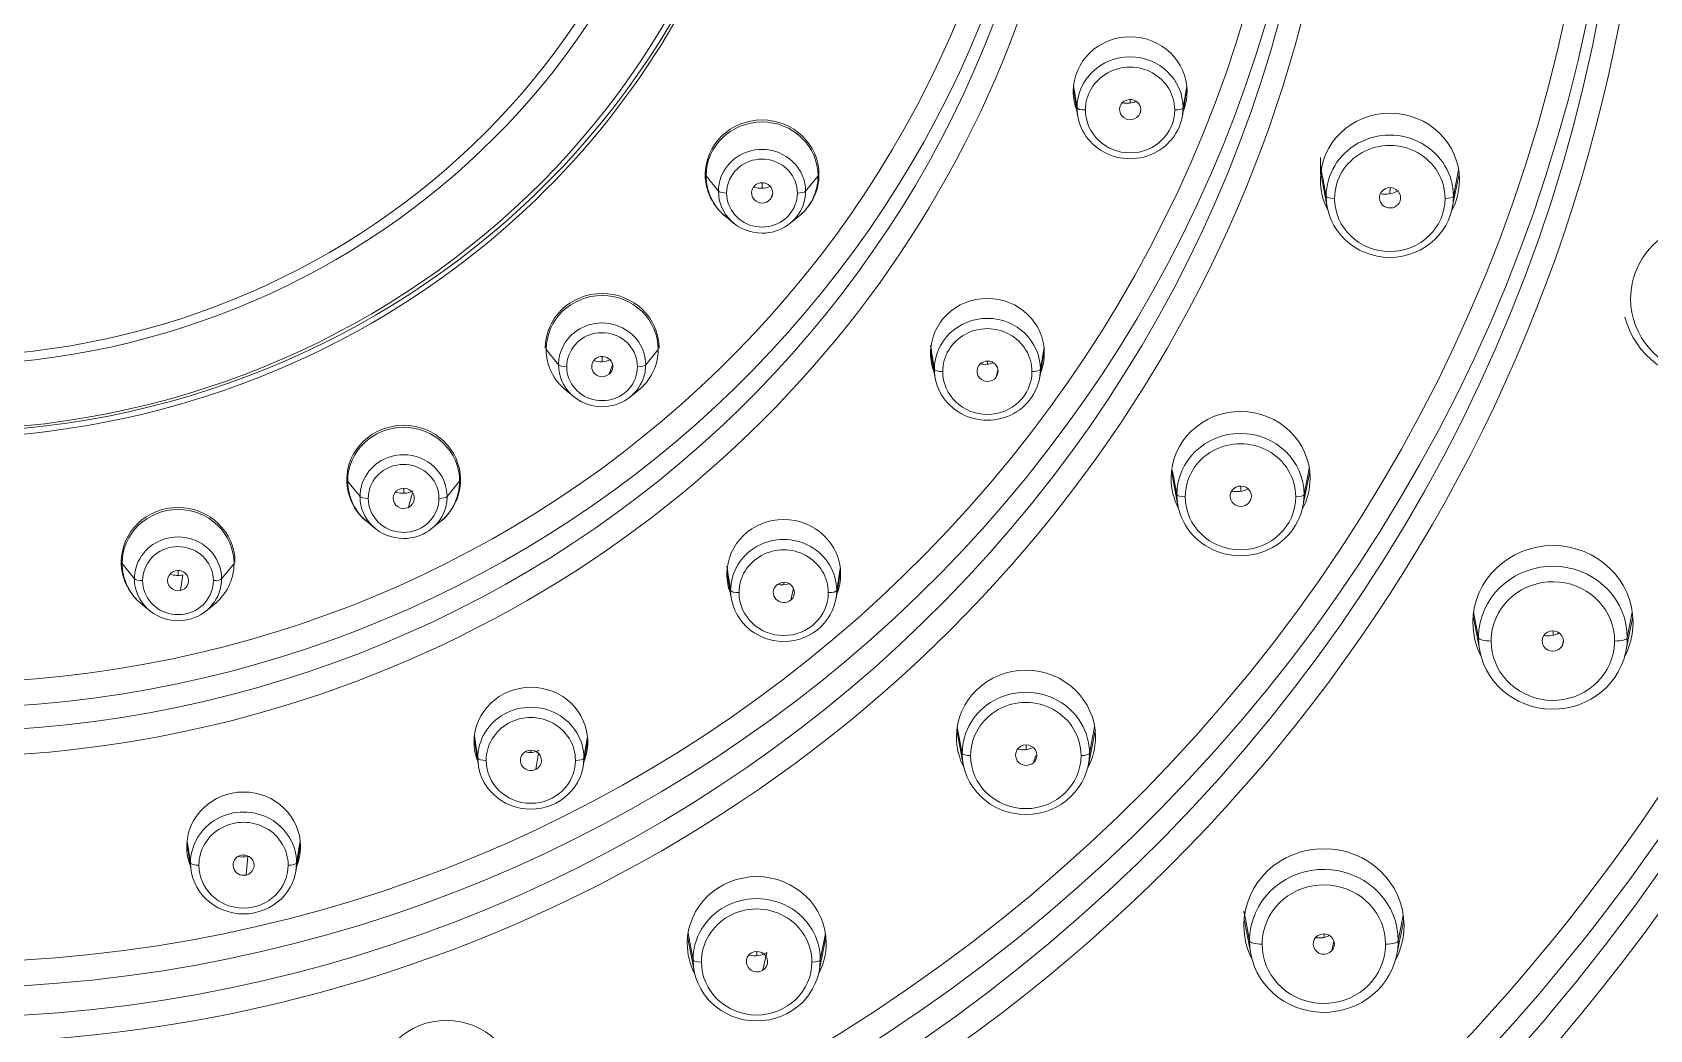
# Model space of a CAD drawing. Extents: x 12185 to 15344, y -91 to 2224.
# Drawn here: x 14150.09 to 14188.47, y 1134.63 to 1158.3 of the extents above; entities that cross this region are included whole.
import ezdxf

# ---------------------------------------------------------------- set-up
doc = ezdxf.new("R2010")
doc.units = 0
doc.header["$LTSCALE"] = 10
doc.header["$MEASUREMENT"] = 0
doc.layers.add('1', color=7, linetype='CONTINUOUS')

msp = doc.modelspace()

# ---------------------------------------------------------------- linework, layer by layer
at = {"layer": '1', "color": 7, "linetype": 'Continuous', "lineweight": 18}
for p, q in [((14174.793, 1156.98), (14174.894, 1156.333)), ((14177.381, 1156.321), (14177.488, 1156.968)), ((14176.39, 1156.436), (14176.376, 1156.384)), ((14180.663, 1154.963), (14180.817, 1154.152)), ((14183.785, 1154.138), (14183.947, 1154.948)), ((14166.552, 1153.92), (14166.739, 1153.768)), ((14168.062, 1153.762), (14168.251, 1153.912)), ((14171.406, 1150.771), (14171.507, 1150.123)), ((14173.994, 1150.112), (14174.101, 1150.758)), ((14162.756, 1149.799), (14162.944, 1149.647)), ((14164.267, 1149.641), (14164.456, 1149.791)), ((14177.119, 1147.882), (14177.273, 1147.07)), ((14180.242, 1147.057), (14180.403, 1147.867)), ((14158.046, 1146.671), (14158.233, 1146.52)), ((14159.556, 1146.513), (14159.745, 1146.663)), ((14166.572, 1145.522), (14166.673, 1144.874)), ((14169.16, 1144.863), (14169.268, 1145.509)), ((14152.693, 1144.719), (14152.88, 1144.567)), ((14154.204, 1144.561), (14154.392, 1144.711)), ((14184.281, 1144.447), (14184.436, 1143.627)), ((14187.906, 1143.611), (14188.068, 1144.429)), ((14160.572, 1141.538), (14160.673, 1140.891)), ((14163.16, 1140.879), (14163.268, 1141.526)), ((14172.026, 1141.737), (14172.18, 1140.925)), ((14175.148, 1140.912), (14175.309, 1141.722)), ((14153.755, 1139.051), (14153.856, 1138.404)), ((14156.343, 1138.392), (14156.45, 1139.039)), ((14178.846, 1137.25), (14179.001, 1136.43)), ((14182.471, 1136.414), (14182.634, 1137.232)), ((14165.637, 1136.837), (14165.791, 1136.025)), ((14168.76, 1136.011), (14168.921, 1136.821))]:
    msp.add_line(p, q, dxfattribs=at)
at = {"layer": '1', "color": 7, "linetype": 'Continuous', "lineweight": 13}
for p, q in [((14174.798, 1157.041), (14174.88, 1156.512)), ((14177.397, 1156.512), (14177.482, 1157.036)), ((14176.142, 1156.711), (14176.142, 1156.622)), ((14166.077, 1154.898), (14166.058, 1155.001)), ((14166.077, 1154.898), (14166.37, 1154.53)), ((14168.734, 1154.898), (14168.439, 1154.53)), ((14168.734, 1154.898), (14168.754, 1154.998)), ((14183.812, 1154.412), (14183.935, 1155.039)), ((14167.408, 1154.733), (14167.407, 1154.601)), ((14182.306, 1154.47), (14182.307, 1154.617)), ((14167.655, 1154.459), (14167.614, 1154.356)), ((14162.282, 1150.777), (14162.263, 1150.879)), ((14162.282, 1150.777), (14162.574, 1150.409)), ((14164.939, 1150.777), (14164.643, 1150.409)), ((14164.939, 1150.777), (14164.959, 1150.877)), ((14174.096, 1150.827), (14174.01, 1150.303)), ((14163.613, 1150.61), (14163.612, 1150.484)), ((14163.859, 1150.413), (14163.778, 1150.189)), ((14172.755, 1150.499), (14172.755, 1150.424)), ((14173.004, 1150.289), (14172.962, 1150.12)), ((14180.391, 1147.957), (14180.269, 1147.33)), ((14157.571, 1147.649), (14157.552, 1147.752)), ((14157.571, 1147.649), (14157.864, 1147.281)), ((14160.228, 1147.649), (14159.933, 1147.281)), ((14160.228, 1147.649), (14160.248, 1147.749)), ((14158.902, 1147.481), (14158.901, 1147.359)), ((14159.111, 1147.371), (14159.017, 1147.027)), ((14178.763, 1147.405), (14178.763, 1147.533)), ((14152.219, 1145.697), (14152.199, 1145.799)), ((14152.219, 1145.697), (14152.511, 1145.329)), ((14154.876, 1145.697), (14154.58, 1145.329)), ((14154.876, 1145.697), (14154.895, 1145.796)), ((14153.549, 1145.527), (14153.549, 1145.409)), ((14153.662, 1145.423), (14153.607, 1145.053)), ((14169.262, 1145.578), (14169.176, 1145.054)), ((14167.922, 1145.247), (14167.921, 1145.184)), ((14168.149, 1145.109), (14168.088, 1144.825)), ((14184.292, 1144.547), (14184.407, 1143.931)), ((14188.056, 1144.54), (14187.937, 1143.931)), ((14186.176, 1143.991), (14186.177, 1144.097)), ((14186.422, 1143.863), (14186.389, 1143.733)), ((14172.155, 1141.185), (14172.037, 1141.819)), ((14175.175, 1141.185), (14175.298, 1141.812)), ((14160.578, 1141.599), (14160.659, 1141.07)), ((14163.262, 1141.594), (14163.176, 1141.07)), ((14161.921, 1141.261), (14161.921, 1141.207)), ((14162.098, 1141.191), (14162.038, 1140.807)), ((14173.669, 1141.274), (14173.67, 1141.385)), ((14153.76, 1139.112), (14153.842, 1138.583)), ((14155.104, 1138.773), (14155.104, 1138.725)), ((14156.444, 1139.107), (14156.358, 1138.583)), ((14155.2, 1138.738), (14155.162, 1138.298)), ((14182.621, 1137.343), (14182.502, 1136.734)), ((14165.649, 1136.919), (14165.767, 1136.285)), ((14168.909, 1136.912), (14168.787, 1136.285)), ((14180.741, 1136.815), (14180.742, 1136.9)), ((14167.281, 1136.383), (14167.281, 1136.482)), ((14180.977, 1136.727), (14180.923, 1136.496))]:
    msp.add_line(p, q, dxfattribs=at)
at = {"layer": '1', "color": 7, "linetype": 'Continuous', "lineweight": 18}
for centre, major_axis, ratio, start_param, end_param in [((14147.84, 1164.676), (63.725, -0.283), 0.961683, 1.019372, 4.160314), ((14147.84, 1164.497), (-62.049, 0.276), 0.961673, 2.131967, 4.160639), ((14147.856, 1168.037), (-20, 0.092), 0.961631, 0.004793, 3.146385), ((14147.856, 1167.978), (-18.287, 0.084), 0.961631, 0.004793, 3.142027), ((14147.855, 1167.774), (-26.537, 0.122), 0.961631, 0.029403, 3.146385), ((14147.855, 1167.9), (20, -0.092), 0.961631, 3.146385, 6.287978), ((14147.855, 1167.9), (-19.8, 0.091), 0.961631, 0.004793, 3.146385), ((14147.855, 1167.9), (-17.988, 0.083), 0.961631, 0.004793, 3.142027), ((14147.853, 1167.34), (26.663, -0.123), 0.961631, 3.170996, 6.287978), ((14147.851, 1167.086), (-32.731, 0.151), 0.961631, 0.024751, 3.146385), ((14147.849, 1166.519), (32.869, -0.151), 0.961631, 3.166344, 6.287978), ((14147.848, 1166.263), (-39.931, 0.184), 0.961631, 0.021159, 3.146385), ((14147.845, 1165.696), (40.068, -0.185), 0.961631, 3.162751, 6.287978), ((14147.844, 1165.44), (-49.131, 0.226), 0.961631, 0.018098, 3.146385), ((14147.841, 1164.873), (49.268, -0.227), 0.961631, 3.159691, 6.287978), ((14176.14, 1156.899), (1.35, -0.006), 0.961631, 0.004793, 3.146385), ((14176.138, 1156.512), (-1.258, 0.006), 0.961631, 3.14664, 6.287723), ((14176.14, 1156.899), (1.35, -0.006), 0.961631, 3.146385, 3.506982), ((14176.14, 1156.899), (1.35, -0.006), 0.961631, 5.91781, 6.287978), ((14176.138, 1156.512), (-1.258, 0.006), 0.961631, 0.004792, 3.146385), ((14176.141, 1156.469), (-0.251, 0.002), 0.961182, 5.930926, 9.07252), ((14176.141, 1156.469), (-0.251, 0.002), 0.961182, 2.789334, 5.930926), ((14176.074, 1157.072), (-0.472, 0.005), 0.961182, 1.326921, 2.04566), ((14167.406, 1154.926), (1.35, -0.006), 0.961631, 0.004793, 3.146385), ((14167.406, 1154.898), (-1.328, 0.006), 0.961631, 4.717182, 6.287978), ((14167.406, 1154.898), (-1.328, 0.006), 0.961631, 3.146385, 4.717182), ((14182.304, 1154.798), (1.65, -0.008), 0.961631, 0.004793, 3.146385), ((14182.302, 1154.412), (-1.51, 0.007), 0.961631, 3.146385, 6.287978), ((14167.404, 1154.53), (-1.034, 0.005), 0.961631, 4.717182, 5.944012), ((14167.404, 1154.53), (-1.034, 0.005), 0.961631, 3.146385, 4.717182), ((14167.406, 1154.926), (1.35, -0.006), 0.961631, 3.146385, 4.026326), ((14167.406, 1154.898), (-1.328, 0.006), 0.961631, 0.004793, 0.876781), ((14167.404, 1154.53), (-1.034, 0.005), 0.961631, 5.944012, 6.287978), ((14167.406, 1154.898), (-1.328, 0.006), 0.961631, 2.2648, 3.146385), ((14167.406, 1154.926), (1.35, -0.006), 0.961631, 5.441466, 6.287978), ((14167.404, 1154.53), (-1.034, 0.005), 0.961631, 0.004793, 1.575589), ((14167.407, 1154.492), (-0.251, 0.002), 0.961577, 5.685934, 8.827527), ((14167.407, 1154.492), (-0.251, 0.002), 0.961577, 2.544342, 5.685934), ((14167.379, 1155.089), (-0.508, 0.003), 0.961577, 1.220896, 2.023181), ((14167.404, 1154.53), (-1.034, 0.005), 0.961631, 2.802419, 3.146385), ((14182.304, 1154.798), (1.65, -0.008), 0.961631, 3.146385, 3.614286), ((14182.306, 1154.375), (-0.252, 0.004), 0.960563, 2.820937, 5.96253), ((14182.203, 1154.987), (-0.548, 0.008), 0.960563, 1.353076, 2.139554), ((14182.304, 1154.798), (1.65, -0.008), 0.961631, 5.810505, 6.287978), ((14167.404, 1154.53), (-1.034, 0.005), 0.961631, 1.575589, 2.802419), ((14182.302, 1154.412), (-1.51, 0.007), 0.961631, 0.004793, 3.146385), ((14182.306, 1154.375), (-0.252, 0.004), 0.960563, 5.96253, 9.104122), ((14163.611, 1150.805), (1.35, -0.006), 0.961631, 0.004793, 3.146385), ((14163.611, 1150.777), (-1.328, 0.006), 0.961631, 4.717182, 6.287978), ((14163.611, 1150.777), (-1.328, 0.006), 0.961631, 3.146385, 4.717182), ((14172.753, 1150.689), (1.35, -0.006), 0.961631, 0.004793, 3.146385), ((14172.752, 1150.303), (-1.258, 0.006), 0.961631, 3.146385, 6.287961), ((14189.932, 1152.031), (-2.113, 0.01), 0.961631, 0.247677, 2.893929), ((14163.609, 1150.409), (-1.034, 0.005), 0.961631, 4.717182, 5.944012), ((14163.609, 1150.409), (-1.034, 0.005), 0.961631, 3.146385, 4.717182), ((14163.611, 1150.777), (-1.328, 0.006), 0.961631, 0.004793, 0.876781), ((14163.609, 1150.409), (-1.034, 0.005), 0.961631, 5.944012, 6.287978), ((14163.611, 1150.777), (-1.328, 0.006), 0.961631, 2.2648, 3.146385), ((14172.753, 1150.689), (1.35, -0.006), 0.961631, 3.146385, 3.506982), ((14172.753, 1150.689), (1.35, -0.006), 0.961631, 5.91781, 6.287978), ((14163.609, 1150.409), (-1.034, 0.005), 0.961631, 0.004793, 1.575589), ((14163.612, 1150.369), (-0.251, 0.002), 0.961647, 5.444333, 8.585926), ((14163.59, 1150.972), (-0.508, 0.003), 0.961647, 1.219283, 2.005172), ((14163.612, 1150.369), (-0.251, 0.002), 0.961647, 2.302741, 5.444333), ((14163.609, 1150.409), (-1.034, 0.005), 0.961631, 2.802419, 3.146385), ((14172.752, 1150.303), (-1.258, 0.006), 0.961631, 0.004776, 3.146385), ((14172.756, 1150.257), (-0.251, 0.003), 0.961412, 5.69139, 8.832984), ((14172.756, 1150.257), (-0.251, 0.003), 0.961412, 2.549799, 5.69139), ((14172.697, 1150.875), (-0.472, 0.006), 0.961412, 1.341806, 2.004191), ((14163.609, 1150.409), (-1.034, 0.005), 0.961631, 1.575589, 2.802419), ((14178.761, 1147.717), (1.65, -0.008), 0.961631, 0.004793, 3.146385), ((14158.9, 1147.677), (1.35, -0.006), 0.961631, 0.004793, 3.146385), ((14158.9, 1147.649), (-1.328, 0.006), 0.961631, 4.717182, 6.287978), ((14158.9, 1147.649), (-1.328, 0.006), 0.961631, 3.146385, 4.717182), ((14178.759, 1147.33), (-1.51, 0.007), 0.961631, 3.146385, 6.287961), ((14158.898, 1147.281), (-1.034, 0.005), 0.961631, 4.717182, 5.944012), ((14158.898, 1147.281), (-1.034, 0.005), 0.961631, 3.146385, 4.717182), ((14158.9, 1147.677), (1.35, -0.006), 0.961631, 3.146385, 3.998641), ((14158.9, 1147.649), (-1.328, 0.006), 0.961631, 0.004793, 0.876781), ((14158.898, 1147.281), (-1.034, 0.005), 0.961631, 5.944012, 6.287978), ((14158.9, 1147.649), (-1.328, 0.006), 0.961631, 2.2648, 3.146385), ((14158.9, 1147.677), (1.35, -0.006), 0.961631, 5.444215, 6.287978), ((14178.761, 1147.717), (1.65, -0.008), 0.961631, 3.146385, 3.614286), ((14178.761, 1147.717), (1.65, -0.008), 0.961631, 5.810505, 6.287978), ((14158.898, 1147.281), (-1.034, 0.005), 0.961631, 0.004793, 1.575589), ((14158.901, 1147.24), (-0.251, 0.002), 0.961714, 5.202281, 8.343874), ((14158.886, 1147.848), (-0.508, 0.003), 0.961714, 1.21339, 2.060687), ((14158.901, 1147.24), (-0.251, 0.002), 0.961714, 2.060688, 5.202281), ((14158.898, 1147.281), (-1.034, 0.005), 0.961631, 2.802419, 3.146385), ((14178.759, 1147.33), (-1.51, 0.007), 0.961631, 0.004775, 3.146385), ((14178.765, 1147.291), (-0.252, 0.005), 0.961016, 5.743157, 8.884749), ((14178.672, 1147.925), (-0.547, 0.011), 0.961016, 1.359061, 2.100281), ((14178.765, 1147.291), (-0.252, 0.005), 0.961016, 2.601563, 5.743157), ((14153.547, 1145.725), (1.35, -0.006), 0.961631, 0.004793, 3.146385), ((14153.547, 1145.697), (-1.328, 0.006), 0.961631, 4.717182, 6.287978), ((14153.547, 1145.697), (-1.328, 0.006), 0.961631, 3.146385, 4.717182), ((14158.898, 1147.281), (-1.034, 0.005), 0.961631, 1.575589, 2.802419), ((14167.92, 1145.44), (1.35, -0.006), 0.961631, 0.004793, 3.146385), ((14153.545, 1145.329), (-1.034, 0.005), 0.961631, 4.717182, 5.944012), ((14153.545, 1145.329), (-1.034, 0.005), 0.961631, 3.146385, 4.717182), ((14167.918, 1145.054), (-1.258, 0.006), 0.961631, 3.146385, 6.287981), ((14186.174, 1144.292), (1.9, -0.009), 0.961631, 0.004793, 3.146385), ((14153.547, 1145.725), (1.35, -0.006), 0.961631, 3.146385, 3.98362), ((14153.547, 1145.697), (-1.328, 0.006), 0.961631, 0.004793, 0.876781), ((14153.545, 1145.329), (-1.034, 0.005), 0.961631, 5.944012, 6.287978), ((14153.547, 1145.697), (-1.328, 0.006), 0.961631, 2.2648, 3.146385), ((14186.172, 1143.931), (-1.765, 0.008), 0.961631, 3.146385, 6.072827), ((14153.545, 1145.329), (-1.034, 0.005), 0.961631, 0.004793, 1.575589), ((14153.547, 1145.287), (-0.25, 0.001), 0.961762, 4.95985, 8.101443), ((14153.541, 1145.897), (-0.508, 0.003), 0.961762, 1.203437, 1.818256), ((14153.547, 1145.287), (-0.25, 0.001), 0.961762, 1.818258, 4.95985), ((14153.545, 1145.329), (-1.034, 0.005), 0.961631, 2.802419, 3.146385), ((14167.92, 1145.44), (1.35, -0.006), 0.961631, 3.146385, 3.506982), ((14167.92, 1145.44), (1.35, -0.006), 0.961631, 5.91781, 6.287978), ((14153.545, 1145.329), (-1.034, 0.005), 0.961631, 1.575589, 2.802419), ((14167.918, 1145.054), (-1.258, 0.006), 0.961631, 0.004795, 3.146385), ((14167.922, 1145.006), (-0.251, 0.003), 0.961692, 5.45021, 8.591801), ((14167.922, 1145.006), (-0.251, 0.003), 0.961692, 2.308616, 5.45021), ((14167.875, 1145.636), (-0.472, 0.006), 0.961692, 1.348514, 1.958963), ((14186.174, 1144.292), (1.9, -0.009), 0.961631, 3.146385, 3.603831), ((14186.172, 1143.931), (-1.765, 0.008), 0.961631, 6.072827, 6.287978), ((14186.17, 1143.854), (-0.252, 0.008), 0.960362, 2.649296, 5.790889), ((14186.174, 1144.292), (1.9, -0.009), 0.961631, 5.82096, 6.287978), ((14186.172, 1143.931), (-1.765, 0.008), 0.961631, 0.004793, 2.92981), ((14186.17, 1143.854), (-0.252, 0.008), 0.960362, 5.790889, 8.932482), ((14186.043, 1144.503), (-0.549, 0.017), 0.960362, 1.440471, 2.133191), ((14186.172, 1143.931), (-1.765, 0.008), 0.961631, 2.92981, 3.146385), ((14173.667, 1141.572), (1.65, -0.008), 0.961631, 0.004793, 3.146385), ((14161.92, 1141.456), (1.35, -0.006), 0.961631, 0.004793, 3.146385), ((14173.665, 1141.185), (-1.51, 0.007), 0.961631, 3.146385, 6.287978), ((14161.918, 1141.07), (-1.258, 0.006), 0.961631, 3.146385, 6.287978), ((14161.92, 1141.456), (1.35, -0.006), 0.961631, 3.146385, 3.506982), ((14161.92, 1141.456), (1.35, -0.006), 0.961631, 5.91781, 6.287978), ((14173.667, 1141.572), (1.65, -0.008), 0.961631, 3.146385, 3.614286), ((14173.667, 1141.572), (1.65, -0.008), 0.961631, 5.810505, 6.287978), ((14161.918, 1141.07), (-1.258, 0.006), 0.961631, 0.004793, 3.146385), ((14161.921, 1141.02), (-0.251, 0.003), 0.96196, 5.207224, 8.348815), ((14161.889, 1141.66), (-0.472, 0.005), 0.96196, 1.345467, 2.065628), ((14161.921, 1141.02), (-0.251, 0.003), 0.96196, 2.06563, 5.207224), ((14173.665, 1141.185), (-1.51, 0.007), 0.961631, 0.004793, 3.146385), ((14173.673, 1141.143), (-0.252, 0.006), 0.961593, 5.5208, 8.662392), ((14173.596, 1141.796), (-0.547, 0.012), 0.961593, 1.356027, 2.054099), ((14173.673, 1141.143), (-0.252, 0.006), 0.961593, 2.379206, 5.5208), ((14155.102, 1138.97), (1.35, -0.006), 0.961631, 0.004793, 3.146385), ((14155.1, 1138.583), (-1.258, 0.006), 0.961631, 3.146385, 6.287978), ((14155.102, 1138.97), (1.35, -0.006), 0.961631, 3.146385, 3.506982), ((14155.102, 1138.532), (-0.251, 0.002), 0.962152, 4.962692, 8.104284), ((14155.102, 1138.532), (-0.251, 0.002), 0.962152, 1.821098, 4.962692), ((14155.102, 1138.97), (1.35, -0.006), 0.961631, 5.91781, 6.287978), ((14180.739, 1137.095), (1.9, -0.009), 0.961631, 0.004793, 3.146385), ((14155.1, 1138.583), (-1.258, 0.006), 0.961631, 0.004793, 3.146385), ((14155.087, 1139.178), (-0.472, 0.004), 0.962152, 1.331696, 1.821096), ((14180.737, 1136.734), (-1.765, 0.008), 0.961631, 3.146385, 6.072824), ((14167.279, 1136.672), (1.65, -0.008), 0.961631, 0.004793, 3.146385), ((14167.277, 1136.285), (-1.51, 0.007), 0.961631, 3.146385, 6.287978), ((14180.739, 1137.095), (1.9, -0.009), 0.961631, 3.146385, 3.603782), ((14180.737, 1136.734), (-1.765, 0.008), 0.961631, 6.072824, 6.287978), ((14180.735, 1136.658), (-0.252, 0.009), 0.961284, 5.58627, 8.727863), ((14180.627, 1137.33), (-0.548, 0.02), 0.961284, 1.444031, 2.074853), ((14180.735, 1136.658), (-0.252, 0.009), 0.961284, 2.444677, 5.58627), ((14180.739, 1137.095), (1.9, -0.009), 0.961631, 5.82096, 6.287978), ((14167.279, 1136.672), (1.65, -0.008), 0.961631, 3.146385, 3.614286), ((14167.285, 1136.24), (-0.252, 0.005), 0.962183, 5.294916, 8.436508), ((14167.228, 1136.907), (-0.547, 0.012), 0.962183, 1.34279, 2.153322), ((14167.285, 1136.24), (-0.252, 0.005), 0.962183, 2.153323, 5.294916), ((14167.279, 1136.672), (1.65, -0.008), 0.961631, 5.810505, 6.287978), ((14180.737, 1136.734), (-1.765, 0.008), 0.961631, 0.004793, 2.929357), ((14180.737, 1136.734), (-1.765, 0.008), 0.961631, 2.929357, 3.146385), ((14167.277, 1136.285), (-1.51, 0.007), 0.961631, 0.004793, 3.146385), ((14159.916, 1133.261), (1.65, -0.008), 0.961631, 0.004793, 3.146385)]:
    msp.add_ellipse(centre, major_axis=major_axis, ratio=ratio, start_param=start_param, end_param=end_param, dxfattribs=at)
at = {"layer": '1', "color": 7, "linetype": 'Continuous', "lineweight": 13}
for centre, major_axis, ratio, start_param, end_param in [((14147.855, 1167.9), (-26.038, 0.12), 0.961631, 0.029403, 3.146385), ((14147.852, 1167.214), (32.232, -0.149), 0.961631, 3.166344, 6.287978), ((14147.852, 1167.214), (27.161, -0.125), 0.961631, 3.146385, 6.287978), ((14147.848, 1166.391), (39.432, -0.182), 0.961631, 3.162696, 6.287978), ((14147.848, 1166.391), (33.367, -0.154), 0.961631, 3.146385, 6.287978), ((14147.844, 1165.568), (48.632, -0.224), 0.961631, 3.159651, 6.287978), ((14147.844, 1165.568), (40.567, -0.187), 0.961631, 3.146385, 6.287978), ((14147.841, 1164.745), (49.767, -0.229), 0.961631, 3.146385, 6.287978), ((14176.138, 1156.46), (-1.059, 0.005), 0.961631, 3.146385, 6.287978), ((14175.08, 1156.515), (-0.2, 0), 0.274342, 0.042266, 1.569429), ((14176.138, 1156.46), (-1.059, 0.005), 0.961631, 0.004793, 3.146385), ((14177.197, 1156.515), (0.2, 0), 0.274342, 4.711022, 6.238185), ((14167.404, 1154.487), (-0.839, 0.004), 0.961631, 3.146385, 5.944012), ((14182.302, 1154.36), (-1.31, 0.006), 0.961631, 3.146385, 6.287978), ((14166.565, 1154.542), (0.2, 0), 0.274342, 3.356111, 4.711022), ((14167.404, 1154.487), (-0.839, 0.004), 0.961631, 5.944012, 6.287978), ((14167.404, 1154.487), (-0.839, 0.004), 0.961631, 0.004793, 2.802419), ((14167.404, 1154.487), (-0.839, 0.004), 0.961631, 2.802419, 3.146385), ((14168.243, 1154.542), (-0.2, 0), 0.274342, 1.569429, 2.92434), ((14180.992, 1154.414), (0.2, 0), 0.274342, 3.192585, 4.711022), ((14182.302, 1154.36), (-1.31, 0.006), 0.961631, 0.004793, 3.146385), ((14183.613, 1154.414), (-0.2, 0), 0.274342, 1.569429, 3.087865), ((14189.931, 1151.98), (-1.914, 0.009), 0.961631, 4.545643, 6.287978), ((14189.931, 1151.98), (-1.914, 0.009), 0.961631, 0.004793, 1.404051), ((14163.609, 1150.366), (-0.839, 0.004), 0.961631, 3.146385, 5.944012), ((14172.751, 1150.25), (-1.059, 0.005), 0.961631, 3.146385, 6.287978), ((14163.609, 1150.366), (-0.839, 0.004), 0.961631, 5.944012, 6.287978), ((14162.77, 1150.421), (0.2, 0), 0.274342, 3.356111, 4.711022), ((14163.609, 1150.366), (-0.839, 0.004), 0.961631, 0.004793, 2.802419), ((14163.609, 1150.366), (-0.839, 0.004), 0.961631, 2.802419, 3.146385), ((14164.448, 1150.421), (-0.2, 0), 0.274342, 1.569429, 2.92434), ((14171.693, 1150.305), (-0.2, 0), 0.274342, 0.042266, 1.569429), ((14173.81, 1150.305), (0.2, 0), 0.274342, 4.711022, 6.238185), ((14172.751, 1150.25), (-1.059, 0.005), 0.961631, 0.004793, 3.146385), ((14178.759, 1147.278), (-1.31, 0.006), 0.961631, 3.146385, 6.287978), ((14158.898, 1147.238), (-0.839, 0.004), 0.961631, 3.146385, 5.944012), ((14158.059, 1147.293), (0.2, 0), 0.274342, 3.356111, 4.711022), ((14158.898, 1147.238), (-0.839, 0.004), 0.961631, 5.944012, 6.287978), ((14158.898, 1147.238), (-0.839, 0.004), 0.961631, 0.004793, 2.802419), ((14158.898, 1147.238), (-0.839, 0.004), 0.961631, 2.802419, 3.146385), ((14159.737, 1147.293), (-0.2, 0), 0.274342, 1.569429, 2.92434), ((14177.449, 1147.333), (-0.2, 0), 0.274342, 0.050993, 1.569429), ((14178.759, 1147.278), (-1.31, 0.006), 0.961631, 0.004793, 3.146385), ((14180.069, 1147.333), (0.2, 0), 0.274342, 4.711022, 6.229458), ((14153.545, 1145.286), (-0.839, 0.004), 0.961631, 3.146385, 5.944012), ((14167.918, 1145.001), (-1.059, 0.005), 0.961631, 3.146385, 6.287978), ((14152.706, 1145.341), (0.2, 0), 0.274342, 3.356111, 4.711022), ((14153.545, 1145.286), (-0.839, 0.004), 0.961631, 5.944012, 6.287978), ((14153.545, 1145.286), (-0.839, 0.004), 0.961631, 0.004793, 2.802419), ((14153.545, 1145.286), (-0.839, 0.004), 0.961631, 2.802419, 3.146385), ((14154.385, 1145.341), (-0.2, 0), 0.274342, 1.569429, 2.92434), ((14186.172, 1143.853), (-1.465, 0.007), 0.961631, 3.146385, 6.072827), ((14166.859, 1145.056), (-0.2, 0), 0.274342, 0.042266, 1.569429), ((14167.918, 1145.001), (-1.059, 0.005), 0.961631, 0.004793, 3.146385), ((14168.976, 1145.056), (0.2, 0), 0.274342, 4.711022, 6.238185), ((14186.172, 1143.853), (-1.465, 0.007), 0.961631, 6.072827, 6.287978), ((14184.707, 1143.935), (-0.3, 0), 0.274342, 0.050993, 1.569429), ((14186.172, 1143.853), (-1.465, 0.007), 0.961631, 0.004793, 2.92981), ((14186.172, 1143.853), (-1.465, 0.007), 0.961631, 2.92981, 3.146385), ((14187.638, 1143.935), (0.3, 0), 0.274342, 4.711022, 6.229458), ((14173.665, 1141.133), (-1.31, 0.006), 0.961631, 3.146385, 6.287978), ((14161.917, 1141.018), (-1.059, 0.005), 0.961631, 3.146385, 6.287978), ((14160.859, 1141.072), (-0.2, 0), 0.274342, 0.042266, 1.569429), ((14162.976, 1141.072), (0.2, 0), 0.274342, 4.711022, 6.238185), ((14172.355, 1141.188), (0.2, 0), 0.274342, 3.192585, 4.711022), ((14173.665, 1141.133), (-1.31, 0.006), 0.961631, 0.004793, 3.146385), ((14174.975, 1141.188), (-0.2, 0), 0.274342, 1.569429, 3.087865), ((14161.917, 1141.018), (-1.059, 0.005), 0.961631, 0.004793, 3.146385), ((14155.1, 1138.531), (-1.059, 0.005), 0.961631, 3.146385, 6.287978), ((14154.042, 1138.586), (-0.2, 0), 0.274342, 0.042266, 1.569429), ((14155.1, 1138.531), (-1.059, 0.005), 0.961631, 0.004793, 3.146385), ((14156.159, 1138.586), (0.2, 0), 0.274342, 4.711022, 6.238185), ((14180.737, 1136.656), (-1.465, 0.007), 0.961631, 3.146385, 6.072824), ((14167.276, 1136.233), (-1.31, 0.006), 0.961631, 3.146385, 6.287978), ((14180.737, 1136.656), (-1.465, 0.007), 0.961631, 6.072824, 6.287978), ((14179.272, 1136.738), (-0.3, 0), 0.274342, 0.050993, 1.569429), ((14180.737, 1136.656), (-1.465, 0.007), 0.961631, 0.004793, 2.929357), ((14180.737, 1136.656), (-1.465, 0.007), 0.961631, 2.929357, 3.146385), ((14182.203, 1136.738), (0.3, 0), 0.274342, 4.711022, 6.229458), ((14165.967, 1136.287), (0.2, 0), 0.274342, 3.192585, 4.711022), ((14167.276, 1136.233), (-1.31, 0.006), 0.961631, 0.004793, 3.146385), ((14168.587, 1136.287), (-0.2, 0), 0.274342, 1.569429, 3.087865)]:
    msp.add_ellipse(centre, major_axis=major_axis, ratio=ratio, start_param=start_param, end_param=end_param, dxfattribs=at)
at = {"layer": '1', "color": 7, "linetype": 'Continuous', "lineweight": 18}
for points, knots in [([(14114.728, 1113.355), (14112.984, 1114.398), (14111.294, 1115.523), (14108.036, 1117.927), (14106.468, 1119.206), (14103.47, 1121.905), (14102.041, 1123.326), (14099.332, 1126.295), (14098.054, 1127.843), (14095.662, 1131.053), (14094.548, 1132.714), (14092.494, 1136.134), (14091.554, 1137.892), (14089.859, 1141.489), (14089.103, 1143.327), (14087.782, 1147.066), (14087.217, 1148.967), (14086.284, 1152.812), (14085.915, 1154.757), (14085.378, 1158.672), (14085.21, 1160.642), (14085.074, 1164.588), (14085.107, 1166.564), (14085.375, 1170.504), (14085.609, 1172.468), (14086.277, 1176.364), (14086.71, 1178.296), (14087.772, 1182.109), (14088.4, 1183.991), (14089.845, 1187.686), (14090.662, 1189.5), (14092.477, 1193.041), (14093.475, 1194.768), (14095.642, 1198.121), (14096.812, 1199.746), (14099.31, 1202.878), (14100.64, 1204.385), (14103.445, 1207.267), (14104.922, 1208.641), (14108.008, 1211.244), (14109.618, 1212.473), (14112.954, 1214.773), (14114.681, 1215.843), (14118.236, 1217.817), (14120.064, 1218.72), (14123.804, 1220.349), (14125.715, 1221.076), (14129.602, 1222.344), (14131.578, 1222.887), (14135.576, 1223.783), (14137.598, 1224.137), (14141.669, 1224.652), (14143.717, 1224.813), (14147.82, 1224.942), (14149.875, 1224.909), (14153.972, 1224.651), (14156.014, 1224.425), (14160.065, 1223.781), (14162.074, 1223.364), (14166.04, 1222.342), (14167.997, 1221.737), (14171.839, 1220.346), (14173.725, 1219.559), (14177.408, 1217.813), (14179.205, 1216.853), (14180.948, 1215.81)], [0, 0, 0, 0, 0.03125, 0.03125, 0.0625, 0.0625, 0.09375, 0.09375, 0.125, 0.125, 0.15625, 0.15625, 0.1875, 0.1875, 0.21875, 0.21875, 0.25, 0.25, 0.28125, 0.28125, 0.3125, 0.3125, 0.34375, 0.34375, 0.375, 0.375, 0.40625, 0.40625, 0.4375, 0.4375, 0.46875, 0.46875, 0.5, 0.5, 0.53125, 0.53125, 0.5625, 0.5625, 0.59375, 0.59375, 0.625, 0.625, 0.65625, 0.65625, 0.6875, 0.6875, 0.71875, 0.71875, 0.75, 0.75, 0.78125, 0.78125, 0.8125, 0.8125, 0.84375, 0.84375, 0.875, 0.875, 0.90625, 0.90625, 0.9375, 0.9375, 0.96875, 0.96875, 1, 1, 1, 1]), ([(14180.762, 1113.783), (14181.908, 1114.469), (14184.154, 1115.912), (14187.37, 1118.283), (14190.419, 1120.849), (14193.288, 1123.601), (14195.965, 1126.526), (14198.438, 1129.613), (14200.698, 1132.847), (14202.734, 1136.216), (14204.538, 1139.705), (14206.103, 1143.3), (14207.422, 1146.985), (14208.488, 1150.744), (14209.299, 1154.562), (14209.85, 1158.423), (14210.096, 1161.74), (14210.14, 1163.764), (14210.141, 1164.491)], [0, 0, 0, 0, 0.064269, 0.128539, 0.192808, 0.257078, 0.321347, 0.385617, 0.449886, 0.514155, 0.578425, 0.642694, 0.706964, 0.771233, 0.835502, 0.899772, 0.964041, 1, 1, 1, 1]), ([(14208.639, 1164.334), (14208.64, 1163.09), (14208.558, 1160.608), (14208.313, 1158.139), (14208.068, 1156.293), (14207.976, 1155.678), (14207.848, 1154.911), (14207.822, 1154.757), (14207.769, 1154.45), (14207.741, 1154.297), (14207.657, 1153.838), (14207.598, 1153.533), (14207.292, 1152.011), (14207.009, 1150.806), (14206.365, 1148.423), (14205.645, 1146.066), (14204.774, 1143.76), (14203.826, 1141.48), (14203.315, 1140.352), (14202.215, 1138.124), (14201.626, 1137.023), (14200.841, 1135.663), (14200.682, 1135.393), (14200.36, 1134.855), (14199.87, 1134.053), (14199.363, 1133.265), (14198.324, 1131.708), (14197.6, 1130.694), (14196.088, 1128.715), (14194.514, 1126.785), (14192.814, 1124.951), (14191.051, 1123.166), (14190.138, 1122.298), (14188.957, 1121.244), (14188.718, 1121.035), (14188.358, 1120.723), (14188.237, 1120.62), (14187.995, 1120.414), (14187.387, 1119.901), (14186.77, 1119.401), (14185.269, 1118.225), (14183.22, 1116.72), (14181.073, 1115.341), (14179.974, 1114.684)], [0, 0, 0, 0, 0.0625, 0.125, 0.125, 0.15625, 0.15625, 0.164062, 0.164062, 0.171875, 0.171875, 0.1875, 0.1875, 0.25, 0.25, 0.3125, 0.375, 0.375, 0.4375, 0.4375, 0.5, 0.5, 0.515625, 0.515625, 0.53125, 0.5625, 0.5625, 0.625, 0.625, 0.6875, 0.75, 0.75, 0.8125, 0.8125, 0.828125, 0.828125, 0.835937, 0.835937, 0.84375, 0.875, 0.875, 0.9375, 1, 1, 1, 1])]:
    msp.add_open_spline(points, degree=3, knots=knots, dxfattribs=at)
for points in [[(14182.133, 1112.273), (14183.296, 1112.97), (14185.576, 1114.434), (14188.845, 1116.833), (14191.949, 1119.428), (14194.876, 1122.206), (14197.613, 1125.157), (14200.151, 1128.268), (14202.479, 1131.529), (14204.588, 1134.924), (14206.468, 1138.441), (14208.114, 1142.066), (14209.517, 1145.784), (14210.672, 1149.579), (14211.575, 1153.438), (14212.223, 1157.344), (14212.611, 1161.281), (14212.74, 1165.235), (14212.608, 1169.188), (14212.216, 1173.126), (14211.565, 1177.032), (14210.659, 1180.89), (14209.5, 1184.686), (14208.094, 1188.403), (14206.445, 1192.027), (14204.562, 1195.544), (14202.45, 1198.939), (14200.12, 1202.199), (14197.579, 1205.31), (14194.839, 1208.26), (14191.91, 1211.037), (14188.804, 1213.631), (14185.534, 1216.03), (14183.253, 1217.494), (14182.089, 1218.19)], [(14180.948, 1215.81), (14182.074, 1215.137), (14184.282, 1213.722), (14187.447, 1211.402), (14190.453, 1208.894), (14193.287, 1206.208), (14195.939, 1203.354), (14198.398, 1200.345), (14200.654, 1197.192), (14202.697, 1193.908), (14204.52, 1190.506), (14206.116, 1187), (14207.477, 1183.404), (14208.598, 1179.732), (14209.476, 1175.999), (14210.105, 1172.221), (14210.485, 1168.411), (14210.612, 1164.587), (14210.488, 1160.762), (14210.112, 1156.952), (14209.485, 1153.174), (14208.611, 1149.441), (14207.493, 1145.769), (14206.135, 1142.172), (14204.542, 1138.666), (14202.722, 1135.264), (14200.681, 1131.979), (14198.428, 1128.826), (14195.972, 1125.816), (14193.322, 1122.962), (14190.49, 1120.275), (14187.486, 1117.766), (14184.322, 1115.445), (14182.116, 1114.03), (14180.99, 1113.357)], [(14180.657, 1155.333), (14180.656, 1155.202), (14180.655, 1155.071), (14180.655, 1154.94)], [(14178.998, 1147.223), (14178.991, 1147.202), (14178.985, 1147.182), (14178.978, 1147.162)]]:
    msp.add_open_spline(points, degree=3, dxfattribs=at)
at = {"layer": '1', "color": 7, "linetype": 'Continuous', "lineweight": 13}
for points in [[(14181.519, 1216.696), (14182.662, 1216.012), (14184.902, 1214.573), (14188.114, 1212.215), (14191.164, 1209.666), (14194.041, 1206.936), (14196.732, 1204.037), (14199.226, 1200.98), (14201.515, 1197.777), (14203.588, 1194.441), (14205.437, 1190.986), (14207.055, 1187.425), (14208.435, 1183.772), (14209.573, 1180.044), (14210.462, 1176.253), (14211.1, 1172.416), (14211.484, 1168.548), (14211.612, 1164.664), (14211.485, 1160.781), (14211.102, 1156.913), (14210.465, 1153.076), (14209.577, 1149.286), (14208.441, 1145.558), (14207.062, 1141.906), (14205.445, 1138.346), (14203.597, 1134.891), (14201.525, 1131.556), (14199.238, 1128.354), (14196.744, 1125.298), (14194.054, 1122.399), (14191.178, 1119.671), (14188.129, 1117.123), (14184.918, 1114.766), (14182.678, 1113.328), (14181.535, 1112.644)], [(14171.404, 1150.879), (14171.434, 1150.687), (14171.464, 1150.495), (14171.493, 1150.303)], [(14177.143, 1147.903), (14177.179, 1147.712), (14177.214, 1147.521), (14177.249, 1147.33)], [(14166.57, 1145.63), (14166.6, 1145.438), (14166.63, 1145.246), (14166.659, 1145.054)], [(14173.898, 1141.133), (14173.882, 1141.08), (14173.867, 1141.026), (14173.851, 1140.972)], [(14178.841, 1137.441), (14178.885, 1137.206), (14178.929, 1136.97), (14178.973, 1136.734)]]:
    msp.add_open_spline(points, degree=3, dxfattribs=at)
msp.add_rational_spline([(14204.14, 1164.746), (14204.152, 1133.031), (14180.84, 1110.605), (14147.861, 1110.605)], [1, 0.804736544391, 0.804736544391, 1], degree=3, dxfattribs=at)
for points, knots in [([(14180.792, 1154.412), (14180.759, 1154.59), (14180.714, 1154.835), (14180.668, 1155.079), (14180.656, 1155.145)], [0, 0, 0, 0, 0.731596, 1, 1, 1, 1]), ([(14167.519, 1136.461), (14167.503, 1136.39), (14167.469, 1136.248), (14167.436, 1136.106), (14167.419, 1136.035)], [0, 0, 0, 0, 0.499998, 1, 1, 1, 1])]:
    msp.add_open_spline(points, degree=3, knots=knots, dxfattribs=at)

doc.saveas('drawing.dxf')
